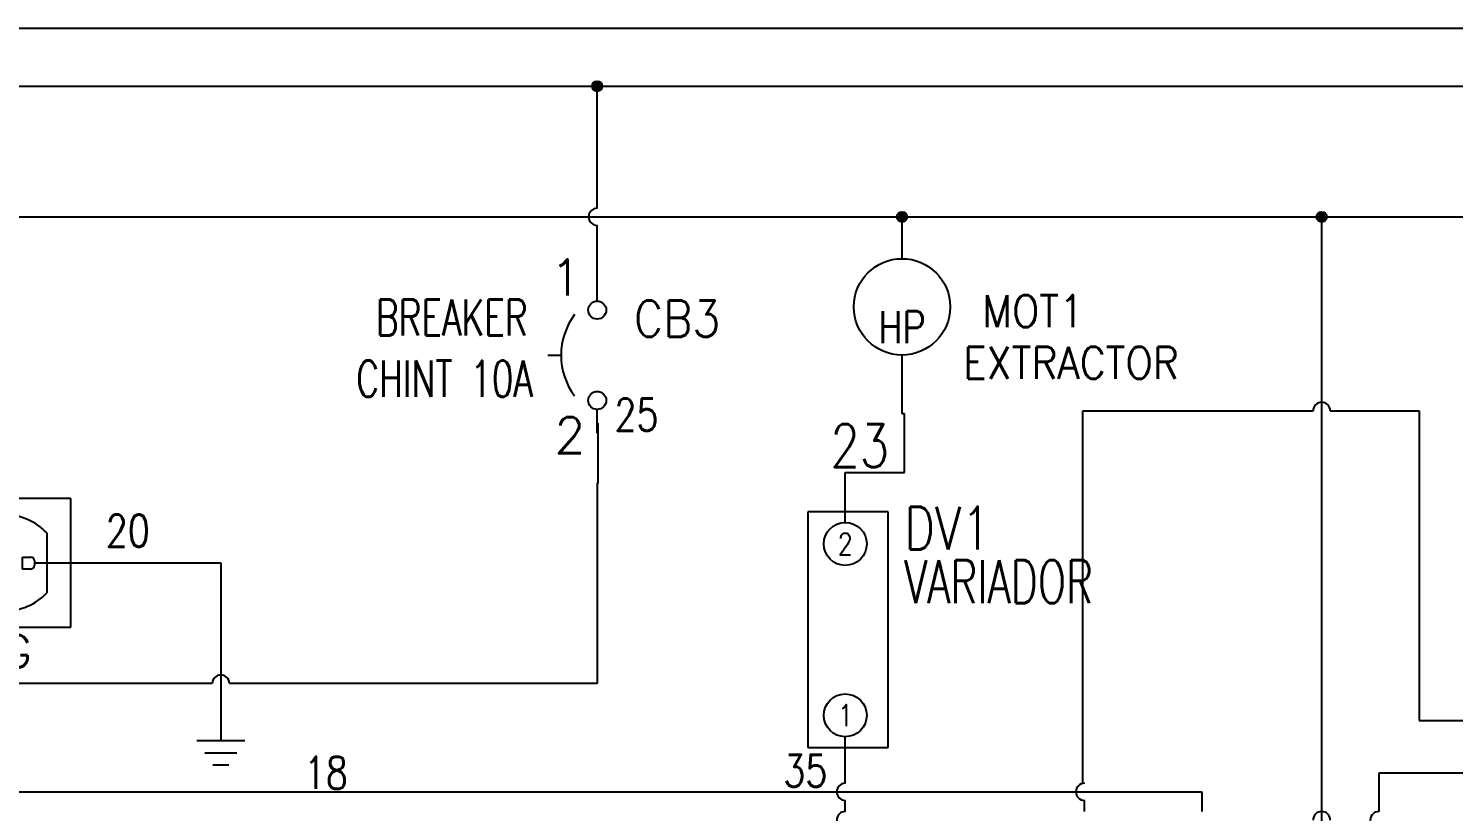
# Model space of a CAD drawing. Header units: inches. Extents: x 15 to 148, y 10 to 111.
# Drawn here: x 134.46 to 142.78, y 106.19 to 110.76 of the extents above; entities that cross this region are included whole.
import ezdxf
from ezdxf.enums import TextEntityAlignment as Align

# ---------------------------------------------------------------- set-up
doc = ezdxf.new("R2010")
doc.units = ezdxf.units.IN
doc.header["$MEASUREMENT"] = 0
doc.linetypes.add('HIDDEN2', pattern=[0.1875, 0.125, -0.0625])
for name, color, linetype in [('BLK_12AWG', 7, 'Continuous'), ('DESC', 1, 'Continuous'), ('MISC', 250, 'Continuous'), ('SYMS', 7, 'Continuous'), ('TAGS', 250, 'Continuous'), ('TERMS', 250, 'Continuous'), ('WIREFIXED', 158, 'Continuous')]:
    doc.layers.add(name, color=color, linetype=linetype)
doc.layers.add('WIRENO', color=7, linetype='Continuous', true_color=0x000000)
doc.styles.add('WD', font='romans.shx')

# ---------------------------------------------------------------- blocks, each defined once
blk = doc.blocks.new('WDDOT')
for radius in [0.03, 0.0187, 0.00929]:
    blk.add_circle((0, 0), radius)
blk = doc.blocks.new('VCN1RDUP')
for p, q in [((-0.2188, 0.25), (-0.2188, -0.25)), ((0.6562, 0.25), (-0.2188, 0.25)), ((0.6562, -0.25), (0.6562, 0.25)), ((-0.1404, 0.117), (-0.1404, -0.117)), ((0.1872, 0.117), (0.1872, -0.117)), ((0.2346, 0.117), (0.2346, -0.117)), ((0.5622, 0.117), (0.5622, -0.117)), ((-0.071, 0.0695), (0.0461, 0.0695)), ((0.304, 0.0695), (0.4211, 0.0695)), ((0.093, -0.0242), (0.093, 0.0226)), ((0.093, 0.0226), (0.1249, 0.0226)), ((0.1399, 0.0076), (0.1399, -0.0092)), ((0.468, -0.0242), (0.468, 0.0226)), ((0.468, 0.0226), (0.4999, 0.0226)), ((0.5149, 0.0076), (0.5149, -0.0092)), ((0.1249, -0.0242), (0.093, -0.0242)), ((0.4999, -0.0242), (0.468, -0.0242)), ((-0.071, -0.0711), (0.0461, -0.0711)), ((0.304, -0.0711), (0.4211, -0.0711)), ((-0.2188, -0.25), (0.6562, -0.25))]:
    blk.add_line(p, q)
for centre, radius, start, end in [((0.0234, -0.039), 0.2262, 43.6028, 136.3972), ((0.3984, -0.039), 0.2262, 43.6028, 136.3972), ((0.1249, 0.0076), 0.015, 0, 90), ((0.4999, 0.0076), 0.015, 0, 90), ((0.1249, -0.0092), 0.015, 270, 0), ((0.4999, -0.0092), 0.015, 270, 0), ((0.0234, 0.039), 0.2262, 223.6028, 316.3972), ((0.3984, 0.039), 0.2262, 223.6028, 316.3972)]:
    blk.add_arc(centre, radius, start, end)
at = {"style": 'WD'}
for tag, width, p in [('INST', 0.7, (-0.2812, 0.5775)), ('LOC', 0.7, (-0.2812, 0.4079)), ('DESC1', 0.7, (-0.2812, 0.2516)), ('DESC2', 0.7, (-0.2812, 0.0954)), ('RATING1', 0.9, (-0.2812, -0.0609))]:
    blk.add_attdef(tag, text='', height=0.125, dxfattribs=dict(at, width=width)).set_placement(p, align=Align.RIGHT)
at = {"linetype": 'Continuous', "style": 'WD', "flags": 8}
for tag, p in [('TERM02', (0.0157, 0.2812)), ('TERM05', (0.3907, 0.2812)), ('TERM06', (0.5866, 0.0802))]:
    blk.add_attdef(tag, p, '', height=0.125, dxfattribs=at)
at = {"style": 'WD', "flags": 9}
blk.add_attdef('FAMILY', (-0.1523, 0.2047), '', height=0.01, rotation=90, dxfattribs=at)
at = {"linetype": 'Continuous', "style": 'WD', "flags": 9}
for tag, p in [('CAT', (-0.1082, 0.2297)), ('MFG', (-0.0887, 0.2278)), ('ASSYCODE', (-0.0714, 0.23))]:
    blk.add_attdef(tag, text='', height=0.01, rotation=90, dxfattribs=at).set_placement(p, align=Align.CENTER)
at = {"style": 'WD', "flags": 1}
for tag, p in [('X2TERM02', (0, 0.1875)), ('X2TERM05', (0.375, 0.1875)), ('X1TERM03', (0.1404, 0.0003)), ('X1TERM06', (0.5154, 0.0003)), ('X8TERM01', (0, -0.1875)), ('X8TERM04', (0.375, -0.1875))]:
    blk.add_attdef(tag, p, '', height=0.0125, dxfattribs=at)
at = {"style": 'WD'}
blk.add_attdef('TAG1', text='', height=0.125, dxfattribs=at).set_placement((-0.2812, -0.2171), align=Align.RIGHT)
at = {"linetype": 'Continuous', "style": 'WD', "flags": 8}
for tag, p in [('TERM01', (0.0157, -0.2812)), ('TERM04', (0.3907, -0.2812))]:
    blk.add_attdef(tag, text='', height=0.125, dxfattribs=at).set_placement(p, align=Align.TOP_LEFT)
blk = doc.blocks.new('VGND2')
for p, q in [((0.09375, 0), (-0.09375, 0)), ((-0.0625, -0.046875), (0.0625, -0.046875)), ((-0.03125, -0.09375), (0.03125, -0.09375))]:
    blk.add_line(p, q)
at = {"style": 'WD', "flags": 1}
blk.add_attdef('X2TERM01', (0, 0), '', height=0.01, dxfattribs=at)
blk = doc.blocks.new('WD_WNH')
at = {"linetype": 'Continuous', "style": 'WD', "width": 0.8}
blk.add_attdef('WIRENO', text='', height=0.125, dxfattribs=at).set_placement((0, 0.0625), align=Align.CENTER)
at = {"style": 'WD', "flags": 1}
for tag, p in [('W01USER', (0, 0.0781)), ('W02USER', (0, 0.0703)), ('W03USER', (0, 0.0625)), ('W04USER', (0, 0.0547)), ('W05USER', (0, 0.0469)), ('W06USER', (0, 0.0391)), ('W07USER', (0, 0.0312)), ('W08USER', (0, 0.0234)), ('W09USER', (0, 0.0156)), ('W10USER', (0, 0.0078))]:
    blk.add_attdef(tag, text='', height=0.005, dxfattribs=at).set_placement(p, align=Align.CENTER)
blk = doc.blocks.new('VMO12')
blk.add_circle((0, 0), 0.1875)
at = {"style": 'WD'}
for tag, p, width in [('INST', (0.318, 0.2634), 0.7), ('LOC', (0.318, 0.0938), 0.7), ('TAG1', (0.3125, -0.0789), 0.9), ('DESC1', (0.3135, -0.268), 0.9), ('DESC2', (0.3135, -0.4243), 0.9), ('DESC3', (0.3135, -0.5805), 0.9), ('RATING3', (0.3135, -0.7368), 0.8), ('RATING4', (0.3135, -0.893), 0.8), ('WDTAGALT', (0.3125, -1.0625), 0.7)]:
    blk.add_attdef(tag, p, '', height=0.125, dxfattribs=dict(at, width=width))
at = {"linetype": 'Continuous', "style": 'WD', "flags": 8}
for tag, p in [('TERM01', (-0.0312, 0.2125)), ('TERM03', (-0.2188, -0.1351))]:
    blk.add_attdef(tag, text='', height=0.125, dxfattribs=at).set_placement(p, align=Align.RIGHT)
at = {"style": 'WD', "flags": 9}
blk.add_attdef('FAMILY', text='', height=0.01, dxfattribs=at).set_placement((-0.0053, 0.1698), align=Align.CENTER)
at = {"color": 7, "style": 'WD', "flags": 1}
for tag, p in [('X2TERM01', (0, 0.1875)), ('X8TERM02', (0, -0.1875))]:
    blk.add_attdef(tag, p, '', height=0.0125, dxfattribs=at)
at = {"style": 'WD', "width": 0.8}
blk.add_attdef('RATING1', text='', height=0.125, dxfattribs=at).set_placement((0, 0), align=Align.CENTER)
at = {"linetype": 'Continuous', "style": 'WD', "flags": 9}
blk.add_attdef('ASSYCODE', text='', height=0.01, dxfattribs=at).set_placement((0, 0.125), align=Align.CENTER)
at = {"linetype": 'Continuous', "style": 'WD', "flags": 1}
for tag, p in [('MFG', (0, 0.1404)), ('CAT', (0, 0.1593))]:
    blk.add_attdef(tag, text='', height=0.01, dxfattribs=at).set_placement(p, align=Align.MIDDLE)
at = {"style": 'WD', "width": 0.8}
blk.add_attdef('RATING2', text='', height=0.125, dxfattribs=at).set_placement((0, -0.0165), align=Align.TOP_CENTER)
at = {"style": 'WD', "flags": 1}
blk.add_attdef('X0TERM03', (-0.1384, -0.1265), '', height=0.0125, dxfattribs=at)
at = {"linetype": 'Continuous', "style": 'WD', "flags": 8}
blk.add_attdef('TERM02', text='', height=0.125, dxfattribs=at).set_placement((-0.0312, -0.2094), align=Align.TOP_RIGHT)
blk = doc.blocks.new('VCB1')
at = {"linetype": 'HIDDEN2'}
blk.add_line((-0.1712, 0), (-0.125, 0), dxfattribs=at)
for centre in [(0, 0.1562), (0, -0.1562)]:
    blk.add_circle(centre, 0.0312)
blk.add_arc((0.1094, 0), 0.2344, 143.1301, 216.8699)
at = {"style": 'WD'}
for tag, p, width in [('INST', (0.2188, 0.3883), 0.7), ('LOC', (0.2188, 0.2188), 0.7), ('TAG1', (0.1269, 0.0644), 0.9), ('XREF', (0.1287, -0.09), 0.7), ('DESC1', (0.1287, -0.242), 0.7), ('DESC2', (0.1287, -0.3893), 0.7)]:
    blk.add_attdef(tag, p, '', height=0.125, dxfattribs=dict(at, width=width))
at = {"linetype": 'Continuous', "style": 'WD'}
for tag, height, flags, p in [('TERM01', 0.125, 8, (-0.055, 0.2066)), ('MFG', 0.01, 9, (-0.1421, -0.0881)), ('CAT', 0.01, 9, (-0.1421, -0.0731))]:
    blk.add_attdef(tag, text='', height=height, dxfattribs=dict(at, flags=flags)).set_placement(p, align=Align.RIGHT)
at = {"color": 7, "style": 'WD', "flags": 1}
for tag, p in [('X2TERM01', (0, 0.1875)), ('X8TERM02', (0, -0.1875))]:
    blk.add_attdef(tag, p, '', height=0.0125, dxfattribs=at)
at = {"style": 'WD', "width": 0.7}
blk.add_attdef('RATING1', text='', height=0.125, dxfattribs=at).set_placement((-0.1875, 0.0625), align=Align.RIGHT)
at = {"color": 7, "style": 'WD'}
for tag, p in [('X4LINK', (-0.25, 0)), ('X1LINK', (0, 0))]:
    blk.add_attdef(tag, p, '', height=0.01, dxfattribs=at)
at = {"style": 'WD', "flags": 9}
for tag, p in [('FAMILY', (-0.1421, -0.0365)), ('CONTACT', (-0.1288, -0.1291))]:
    blk.add_attdef(tag, text='', height=0.01, dxfattribs=at).set_placement(p, align=Align.RIGHT)
at = {"linetype": 'Continuous', "style": 'WD', "flags": 9}
blk.add_attdef('ASSYCODE', text='', height=0.01, dxfattribs=at).set_placement((-0.1533, -0.1061), align=Align.CENTER)
at = {"linetype": 'Continuous', "style": 'WD', "flags": 8}
blk.add_attdef('TERM02', text='', height=0.125, dxfattribs=at).set_placement((-0.0407, -0.2134), align=Align.TOP_RIGHT)
blk = doc.blocks.new('VDV1T6')
for p, q in [((-0.1094, 0.3438), (-0.1094, -0.3438)), ((0.125, 0.3438), (-0.1094, 0.3438)), ((0.125, -0.3438), (0.125, 0.3438)), ((-0.1094, -0.3438), (0.125, -0.3438))]:
    blk.add_line(p, q)
for centre in [(0, 0.25), (0, -0.25)]:
    blk.add_circle(centre, 0.0625)
at = {"style": 'WD'}
for tag, p, width in [('INST', (0.1774, 0.5595), 0.7), ('LOC', (0.1774, 0.3899), 0.7), ('TAG1', (0.1719, 0.2336), 0.8), ('DESC1', (0.1719, 0.0774), 0.7), ('DESC2', (0.1719, -0.0789), 0.7), ('RATING1', (0.1875, -0.2351), 0.7), ('RATING2', (0.1875, -0.3914), 0.7), ('XREF', (0.1719, -0.5476), 0.7)]:
    blk.add_attdef(tag, p, '', height=0.125, dxfattribs=dict(at, width=width))
at = {"style": 'WD', "flags": 1}
for tag, p in [('X2TERM02', (0, 0.3125)), ('X4TERM02', (-0.0625, 0.25)), ('X1TERM02', (0.0625, 0.25)), ('X4TERM01', (-0.0625, -0.25)), ('X1TERM01', (0.0625, -0.25)), ('X8TERM01', (0, -0.3125))]:
    blk.add_attdef(tag, p, '', height=0.0125, dxfattribs=at)
at = {"linetype": 'Continuous', "style": 'WD', "width": 0.8, "flags": 8}
for tag, p in [('TERM02', (0, 0.25)), ('TERM01', (0, -0.25))]:
    blk.add_attdef(tag, text='', height=0.0625, dxfattribs=at).set_placement(p, align=Align.MIDDLE)
at = {"style": 'WD', "flags": 9}
blk.add_attdef('FAMILY', text='', height=0.01, dxfattribs=at).set_placement((0.1978, -0.0646), align=Align.CENTER)
at = {"linetype": 'Continuous', "style": 'WD', "flags": 1}
for tag, p in [('CAT', (0.2031, -0.0751)), ('MFG', (0.2031, -0.0939))]:
    blk.add_attdef(tag, text='', height=0.01, dxfattribs=at).set_placement(p, align=Align.MIDDLE)
at = {"linetype": 'Continuous', "style": 'WD', "flags": 9}
blk.add_attdef('ASSYCODE', text='', height=0.01, dxfattribs=at).set_placement((0.2031, -0.1094), align=Align.CENTER)
blk = doc.blocks.new('WD_WNV')
at = {"linetype": 'Continuous', "style": 'WD', "width": 0.8}
blk.add_attdef('WIRENO', text='', height=0.125, dxfattribs=at).set_placement((-0.05, 0), align=Align.MIDDLE_RIGHT)
at = {"style": 'WD', "flags": 1}
for tag, p in [('W01USER', (-0.0625, 0.0938)), ('W02USER', (-0.0625, 0.0859)), ('W03USER', (-0.0625, 0.0781)), ('W04USER', (-0.0625, 0.0703)), ('W05USER', (-0.0625, 0.0625)), ('W06USER', (-0.0625, 0.0547)), ('W07USER', (-0.0625, 0.0469)), ('W08USER', (-0.0625, 0.0391)), ('W09USER', (-0.0625, 0.0312)), ('W10USER', (-0.0625, 0.0234))]:
    blk.add_attdef(tag, text='', height=0.005, dxfattribs=at).set_placement(p, align=Align.CENTER)

msp = doc.modelspace()

# ---------------------------------------------------------------- linework, layer by layer
at = {"color": 7, "linetype": 'Continuous'}
msp.add_line((147.6602, 110.7588), (126.9102, 110.7588), dxfattribs=at)
at = {"layer": 'BLK_12AWG'}
for p, q in [((132.5131, 110.4219), (146.5435, 110.4219)), ((137.7813, 109.7095), (137.7813, 110.4219)), ((132.5465, 109.6595), (146.5506, 109.6595)), ((139.5607, 109.4156), (139.5607, 109.6595)), ((142.0106, 105.3848), (142.0106, 109.6595)), ((137.7813, 109.1681), (137.7813, 109.6095)), ((139.5607, 108.5103), (139.5607, 108.8531)), ((137.7813, 108.3975), (137.7813, 108.5353)), ((139.5745, 108.5103), (139.5607, 108.5103)), ((139.5745, 108.1675), (139.5745, 108.5103)), ((140.6161, 108.1675), (140.6161, 108.5275)), ((140.6161, 108.5275), (140.8626, 108.5275)), ((140.8626, 108.5275), (141.9606, 108.5275)), ((142.0606, 108.5275), (142.5788, 108.5275)), ((142.5788, 108.5275), (142.5788, 106.7203)), ((137.7865, 108.1037), (137.7865, 108.4566)), ((139.2297, 108.1675), (139.5745, 108.1675)), ((139.2297, 107.8758), (139.2297, 108.1675)), ((140.617, 108.1675), (140.6161, 108.1675)), ((140.617, 106.3539), (140.617, 108.1675)), ((137.7819, 108.1084), (137.7819, 106.9368)), ((134.4981, 107.6409), (135.5846, 107.6409)), ((135.5846, 107.6409), (135.5846, 106.6024)), ((135.5346, 106.9368), (133.9768, 106.9368)), ((137.7819, 106.9368), (135.6346, 106.9368)), ((142.5788, 106.7203), (143.4665, 106.7203)), ((139.2297, 106.3547), (139.2297, 106.6258)), ((146.5585, 106.4128), (142.344, 106.4128)), ((142.344, 106.4128), (142.344, 106.1896)), ((131.1262, 106.3047), (141.3112, 106.3047)), ((139.2297, 106.1896), (139.2297, 106.2547)), ((140.6256, 106.1896), (140.6256, 106.2547)), ((141.3112, 106.3047), (141.3112, 106.1896))]:
    msp.add_line(p, q, dxfattribs=at)
for centre, start, end in [((137.7813, 109.6595), 90, 270), ((142.0106, 108.5275), 0, 180), ((135.5846, 106.9368), 0, 180), ((139.2297, 106.3047), 90, 270), ((140.6256, 106.3047), 90, 270), ((139.2297, 106.1396), 90, 270), ((142.0106, 106.1396), 0, 180), ((142.344, 106.1396), 90, 270)]:
    msp.add_arc(centre, 0.05, start, end, dxfattribs=at)

# ---------------------------------------------------------------- block references
at = {"layer": 'SYMS'}
for p in [(137.7813, 110.4219), (139.5607, 109.6595), (142.0106, 109.6595)]:
    msp.add_blockref('WDDOT', p, dxfattribs=at)
ref = msp.add_blockref('VCB1', (137.7813, 108.8517), dxfattribs=dict(at, xscale=1.6875, yscale=1.6875, zscale=1.6875))
ref.add_attrib('DESC2', 'CHINT 10A', (136.375, 108.6097), dxfattribs={"layer": 'DESC', "height": 0.21094, "style": 'WD', "width": 0.7})
ref.add_attrib('DESC1', 'BREAKER', (136.4896, 108.9674), dxfattribs={"layer": 'DESC', "height": 0.21094, "style": 'WD', "width": 0.7})
ref.add_attrib('TAG1', 'CB3', (137.9955, 108.9603), dxfattribs={"layer": 'TAGS', "height": 0.21094, "style": 'WD', "width": 0.9})
ref.add_attrib('TERM02', '2', dxfattribs={"layer": 'TERMS', "linetype": 'Continuous', "height": 0.2109, "style": 'WD', "flags": 8}).set_placement((137.7126, 108.4915), align=Align.TOP_RIGHT)
ref.add_attrib('TERM01', '1', dxfattribs={"layer": 'TERMS', "linetype": 'Continuous', "height": 0.2109, "style": 'WD', "flags": 8}).set_placement((137.6885, 109.2004), align=Align.RIGHT)
ref = msp.add_blockref('VMO12', (139.5607, 109.1344), dxfattribs=dict(at, xscale=1.5, yscale=1.5, zscale=1.5))
ref.add_attrib('RATING2', 'HP', dxfattribs={"layer": 'MISC', "height": 0.1875, "style": 'WD', "width": 0.8}).set_placement((139.5607, 109.1097), align=Align.TOP_CENTER)
ref.add_attrib('DESC1', 'EXTRACTOR', (139.9183, 108.7145), dxfattribs={"layer": 'DESC', "height": 0.1875, "style": 'WD', "width": 0.9})
ref.add_attrib('TAG1', 'MOT1', (140.0295, 109.0161), dxfattribs={"layer": 'TAGS', "height": 0.1875, "style": 'WD', "width": 0.9})
ref = msp.add_blockref('VCN1RDUP', (133.725, 107.6404), dxfattribs=dict(at, xscale=1.5, yscale=1.5, zscale=1.5))
ref.add_attrib('TERM04', 'G', dxfattribs={"layer": 'TERMS', "linetype": 'Continuous', "height": 0.1875, "style": 'WD', "flags": 8}).set_placement((134.3111, 107.2185), align=Align.TOP_LEFT)
ref.add_attrib('TERM01', 'L', dxfattribs={"layer": 'TERMS', "linetype": 'Continuous', "height": 0.1875, "style": 'WD', "flags": 8}).set_placement((133.7486, 107.2185), align=Align.TOP_LEFT)
ref.add_attrib('TERM02', 'N', (133.7486, 108.0623), dxfattribs={"layer": 'TERMS', "linetype": 'Continuous', "height": 0.1875, "style": 'WD', "flags": 8})
ref.add_attrib('DESC2', '110V', dxfattribs={"layer": 'DESC', "height": 0.1875, "style": 'WD', "width": 0.7}).set_placement((133.3031, 107.7835), align=Align.RIGHT)
ref.add_attrib('DESC1', 'TOMA', dxfattribs={"layer": 'DESC', "height": 0.1875, "style": 'WD', "width": 0.7}).set_placement((133.3031, 108.0178), align=Align.RIGHT)
ref.add_attrib('TAG1', 'RECPT1', dxfattribs={"layer": 'TAGS', "height": 0.1875, "style": 'WD'}).set_placement((133.3031, 107.3147), align=Align.RIGHT)
ref = msp.add_blockref('VDV1T6', (139.2297, 107.2508), dxfattribs=dict(at, xscale=2, yscale=2, zscale=2))
ref.add_attrib('DESC1', 'VARIADOR', (139.5735, 107.4056), dxfattribs={"layer": 'DESC', "height": 0.25, "style": 'WD', "width": 0.7})
ref.add_attrib('TERM02', '2', dxfattribs={"layer": 'TERMS', "linetype": 'Continuous', "height": 0.125, "style": 'WD', "width": 0.8, "flags": 8}).set_placement((139.2297, 107.7508), align=Align.MIDDLE)
ref.add_attrib('TERM01', '1', dxfattribs={"layer": 'TERMS', "linetype": 'Continuous', "height": 0.125, "style": 'WD', "width": 0.8, "flags": 8}).set_placement((139.2297, 106.7508), align=Align.MIDDLE)
ref.add_attrib('TAG1', 'DV1', (139.5735, 107.7181), dxfattribs={"layer": 'TAGS', "height": 0.25, "style": 'WD', "width": 0.8})
at = {"layer": 'SYMS', "xscale": 1.5, "yscale": 1.5, "zscale": 1.5}
msp.add_blockref('VGND2', (135.5846, 106.6024), dxfattribs=at)
at = {"layer": 'WIREFIXED'}
ref = msp.add_blockref('WD_WNH', (135.0414, 107.6409), dxfattribs=dict(at, xscale=1.5, yscale=1.5, zscale=1.5))
ref.add_attrib('WIRENOF', '20', dxfattribs={"linetype": 'Continuous', "height": 0.1875, "style": 'WD', "width": 0.8}).set_placement((135.0414, 107.7346), align=Align.CENTER)
at = {"layer": 'WIRENO'}
ref = msp.add_blockref('WD_WNH', (137.6353, 108.3182), dxfattribs=dict(at, xscale=1.5, yscale=1.5, zscale=1.5))
ref.add_attrib('WIRENO', '25', dxfattribs={"linetype": 'Continuous', "height": 0.1875, "style": 'WD', "width": 0.8}).set_placement((138.0103, 108.4119), align=Align.CENTER)
ref = msp.add_blockref('WD_WNH', (139.3142, 108.0746), dxfattribs=dict(at, xscale=2, yscale=2, zscale=2))
ref.add_attrib('WIRENO', '23', dxfattribs={"linetype": 'Continuous', "height": 0.25, "style": 'WD', "width": 0.8}).set_placement((139.3142, 108.1996), align=Align.CENTER)
ref = msp.add_blockref('WD_WNH', (136.1974, 106.2277), dxfattribs=dict(at, xscale=1.5, yscale=1.5, zscale=1.5))
ref.add_attrib('WIRENO', '18', dxfattribs={"linetype": 'Continuous', "height": 0.1875, "style": 'WD', "width": 0.8}).set_placement((136.1974, 106.3214), align=Align.CENTER)
ref = msp.add_blockref('WD_WNV', (139.1999, 106.4274), dxfattribs=dict(at, xscale=1.5, yscale=1.5, zscale=1.5))
ref.add_attrib('WIRENO', '35', dxfattribs={"linetype": 'Continuous', "height": 0.1875, "style": 'WD', "width": 0.8}).set_placement((139.1249, 106.4274), align=Align.MIDDLE_RIGHT)

doc.saveas('drawing.dxf')
